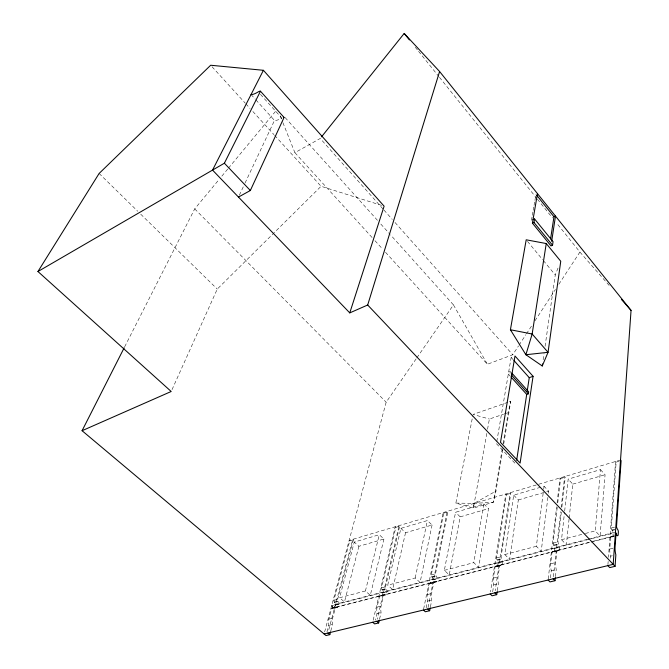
<?xml version="1.0" encoding="UTF-8"?>
<svg xmlns="http://www.w3.org/2000/svg" width="669" height="669" viewBox="0 0 669 669"><rect width="100%" height="100%" fill="white"/><g stroke="black" fill="none" stroke-linecap="round" stroke-linejoin="round"><path stroke-width="0.5" stroke-dasharray="3.35 2.51" d="M610.412 558.247L610.563 556.173A14.25 6.172 73.2 0 1 609.76 549.048L610.638 537.098A3.638 1.581 72.9 0 1 611.407 536.58L611.759 536.772A2.35 1.02 72.8 0 0 612.227 537.04L612.369 537.048A2.35 1.02 72.8 0 0 612.963 536.061L613.147 533.469A2.341 1.02 72.7 0 0 612.779 531.454L612.653 531.178A2.341 1.02 72.7 0 0 612.219 530.467L611.892 529.932A3.596 1.555 72.6 0 1 611.315 527.983L616.157 462.145L615.572 461.476L608.464 557.294M607.929 564.586L608.154 561.458M600.486 469.638L605.069 474.731L600.068 536.028L595.243 530.885L600.486 469.638L568.182 479.138L564.678 510.965M569.076 519.044L566.359 544.725L561.517 539.707L564.569 511.994M569.185 518.015L572.781 484.122L568.182 479.138M555.437 576.636L556.24 569.511A13.823 6.489 74 0 1 555.638 562.554L556.959 550.838A3.529 1.664 73.7 0 1 557.779 550.319L558.138 550.503A2.283 1.07 73.5 0 0 558.615 550.754L558.766 550.754A2.283 1.07 73.5 0 0 559.418 549.784L559.702 547.234A2.275 1.07 73.5 0 0 559.376 545.268L559.259 545.001A2.275 1.07 73.5 0 0 558.832 544.315L558.506 543.797A3.496 1.639 73.4 0 1 557.963 541.89L561.316 512.12M553.33 576.745L560.681 511.676M561.149 507.545L564.653 476.562L565.246 477.206L561.776 508.005M550.453 577.849L551.273 570.732A13.79 6.514 74.1 0 1 550.696 563.783L552.05 552.092A3.521 1.673 73.7 0 1 552.87 551.574L553.238 551.758A2.275 1.079 73.6 0 0 553.715 552L553.865 552.009A2.275 1.079 73.6 0 0 554.526 551.03L554.81 548.488A2.266 1.07 73.5 0 0 554.492 546.531L554.375 546.264A2.266 1.07 73.5 0 0 553.949 545.578L553.623 545.059A3.479 1.647 73.4 0 1 553.087 543.161L557.252 507.286M548.212 578.986L556.625 506.809M557.101 502.687L559.986 477.942L560.58 478.586L557.729 503.188M547.903 497.343L541.221 551.214L536.362 546.289L543.529 490.377M548.413 493.195L548.672 491.13L544.056 486.238L542.099 486.815M543.663 489.34L544.056 486.238M543.144 359.771L544.031 353.558M545.068 346.316L555.262 274.926L558.556 266.73M513.7 495.169L518.324 499.952L509.627 559.359L504.761 554.551L513.7 495.169L541.121 487.099M497.335 590.685L498.388 583.719A13.38 6.799 75 0 1 498.004 576.937L499.751 565.481A3.412 1.739 74.6 0 1 500.621 564.954L500.989 565.129A2.208 1.121 74.4 0 0 501.482 565.364L501.633 565.364A2.208 1.121 74.4 0 0 502.344 564.402L502.72 561.91A2.199 1.121 74.4 0 0 502.452 559.995L502.335 559.736A2.199 1.121 74.4 0 0 501.909 559.075L501.591 558.573A3.378 1.714 74.2 0 1 501.098 556.725L510.798 493.304L510.204 492.693L495.144 590.777M492.668 591.814L493.747 584.857A13.338 6.815 75.1 0 1 493.371 578.091L495.16 566.66A3.404 1.748 74.7 0 1 496.03 566.133L496.398 566.3A2.199 1.129 74.5 0 0 496.891 566.534L497.042 566.543A2.199 1.129 74.5 0 0 497.753 565.573L498.137 563.089A2.191 1.121 74.4 0 0 497.878 561.174L497.761 560.915A2.191 1.121 74.4 0 0 497.335 560.262L497.017 559.761A3.37 1.723 74.3 0 1 496.523 557.913L506.416 494.6L505.823 493.99L490.469 591.906M502.26 448.648L493.404 502.218L473.368 508.097L455.857 503.096L472.849 415.457M503.113 443.497L508.223 412.589L510.748 401.291L508.816 401.969M455.857 503.096L474.104 503.389L493.404 502.218L495.955 491.079L502.678 450.27M503.69 444.149L510.748 401.291M483.888 503.941L488.521 508.616L478.644 567.354L473.769 562.654L483.888 503.941L455.539 512.278L444.341 570.348L449.225 574.947L460.18 516.853L455.539 512.278M496.808 441.498L508.323 374.038L509.995 373.427L510.33 371.446L508.657 372.056L510.021 373.57M508.657 372.056L511.158 357.405L513.073 356.686M531.462 220.335L532.156 216.338M532.323 215.334L533.017 211.337M533.193 210.342L533.887 206.345M534.063 205.341L534.757 201.344M534.932 200.349L535.969 194.353M486.806 433.378L473.368 508.097L474.104 503.389L495.955 491.079M487.542 429.281L489.382 419.045L503.506 414.203M426.111 607.895L427.466 601.138A12.828 7.125 76.3 0 1 427.315 594.574L429.557 583.443L433.813 582.356A3.286 1.823 75.8 0 1 434.725 581.829L435.109 581.988A2.124 1.179 75.6 0 0 435.603 582.206L435.77 582.206A2.124 1.179 75.6 0 0 436.531 581.261L437.008 578.827A2.116 1.171 75.5 0 0 436.798 576.979L436.69 576.728A2.116 1.171 75.5 0 0 436.272 576.093L435.962 575.608A3.253 1.798 75.4 0 1 435.511 573.826L447.804 511.936L447.21 511.35L427.951 607.979M430.426 606.858L431.764 600.076A12.862 7.108 76.2 0 1 431.597 593.503L433.813 582.356M423.636 609.016L443.137 512.554L443.731 513.14L431.279 574.93A3.245 1.798 75.5 0 0 431.722 576.711L432.04 577.188A2.116 1.179 75.6 0 1 432.45 577.824L432.567 578.075A2.116 1.179 75.6 0 1 432.768 579.923L432.291 582.348A2.116 1.179 75.7 0 1 431.513 583.293L431.354 583.293A2.116 1.179 75.7 0 1 430.853 583.075L430.476 582.916A3.278 1.823 75.8 0 0 429.557 583.443M432.057 525.023L420.073 582.465L415.19 577.966L387.736 585.149L400.882 528.359L427.407 520.557L432.057 525.023L405.531 532.741L400.882 528.359M415.19 577.966L427.407 520.557M405.531 532.741L392.619 589.548L387.736 585.149M379.54 619.151L381.071 612.528A12.477 7.309 77.3 0 1 381.062 606.114L383.605 595.209A3.186 1.873 76.8 0 1 384.55 594.682L384.934 594.833A2.057 1.213 76.6 0 0 385.444 595.034L385.603 595.034A2.057 1.213 76.6 0 0 386.414 594.097L386.958 591.722A2.057 1.204 76.5 0 0 386.791 589.916L386.682 589.673A2.057 1.204 76.5 0 0 386.272 589.054L385.963 588.595A3.153 1.848 76.4 0 1 385.545 586.855L399.669 526.177L399.075 525.608L377.232 619.235M373.177 620.222L395.228 526.746L395.831 527.314L381.564 587.892A3.144 1.856 76.4 0 0 381.982 589.623L382.292 590.091A2.049 1.213 76.6 0 1 382.701 590.702L382.802 590.944A2.049 1.213 76.6 0 1 382.969 592.751L382.417 595.117A2.057 1.213 76.7 0 1 381.606 596.054L381.447 596.062A2.057 1.213 76.7 0 1 380.937 595.853L380.552 595.703A3.178 1.873 76.9 0 0 379.599 596.23L377.04 607.126A12.443 7.326 77.3 0 0 377.032 613.523L375.485 620.13M383.931 539.013L370.3 595.31L365.416 590.986L339.593 597.735L354.269 542.074L379.29 534.715L383.931 539.013L358.91 546.289L354.269 542.074M365.416 590.986L379.29 534.715M358.91 546.289L344.46 601.975L339.593 597.735M330.787 630.934L332.501 624.453A12.101 7.476 78.4 0 1 332.635 618.206L335.462 607.527A3.094 1.915 77.9 0 1 336.44 607L336.825 607.143A1.999 1.238 77.7 0 0 337.335 607.343L337.502 607.335A1.999 1.238 77.7 0 0 338.347 606.415L338.957 604.082A1.99 1.238 77.6 0 0 338.823 602.326L338.715 602.083A1.99 1.238 77.6 0 0 338.313 601.498L338.012 601.046A3.061 1.89 77.4 0 1 337.619 599.357L353.374 539.866L352.78 539.323L328.446 631.018M353.374 539.866L349.745 540.937L333.873 600.336A3.052 1.898 77.5 0 0 334.257 602.016L334.559 602.468A1.99 1.238 77.7 0 1 334.968 603.053L335.069 603.296A1.99 1.238 77.7 0 1 335.202 605.052L334.584 607.377A1.99 1.238 77.8 0 1 333.739 608.297L333.572 608.305A1.99 1.238 77.8 0 1 333.062 608.104L331.657 605.696L590.183 539.072M326.982 631.854L328.696 625.39A12.075 7.493 78.5 0 1 328.847 619.151L331.69 608.489A3.086 1.923 78 0 1 332.669 607.962L592.383 541.455M324.632 631.937L386.164 402.211L416.26 358.676M172.05 389.592L217.266 289.075L321.07 186.283L383.128 205.868M239.351 195.197L244.62 183.983M245.063 183.047L274.499 120.42A17.954 5.268 -42.2 0 0 281.783 118.045L260.316 94.204M124.668 346.826L194.712 208.887L219.206 179.334M385.528 252.288L487.392 364.254L512.755 354.746L518.45 346.04M519.019 345.171L525.842 334.734M526.411 333.864L532.106 325.159M534.949 320.811L555.446 289.476M558.858 284.258L579.914 252.054L556.399 222.802M416.854 357.823L453.448 304.888L390.596 234.944M221.849 176.139L227.811 168.948M228.472 168.145L276.138 110.636M282.887 122.619L294.895 152.674L320.225 138.466L383.245 209.263M507.846 402.303L473.05 414.437L489.382 419.045M504.451 413.885L508.223 412.589M620.531 460.013L349.151 540.401L349.745 540.937M395.831 527.314L399.669 526.177M443.731 513.14L447.804 511.936M506.416 494.6L510.798 493.304M560.58 478.586L565.246 477.206M616.157 462.145L619.134 461.267M460.18 516.853L488.521 508.616M518.324 499.952L545.737 491.983M546.715 491.698L548.672 491.13M572.781 484.122L605.069 474.731M444.341 570.348L473.769 562.654M504.761 554.551L536.362 546.289M561.517 539.707L584.33 533.745M585.325 533.486L595.243 530.885M333.873 600.336L337.619 599.357M381.564 587.892L385.545 586.855M431.279 574.93L435.511 573.826M496.523 557.913L501.098 556.725M553.087 543.161L557.963 541.89M611.315 527.983L614.778 527.08M334.257 602.016L338.012 601.046M381.982 589.623L385.963 588.595M431.722 576.711L435.962 575.608M497.017 559.761L501.591 558.573M553.623 545.059L558.506 543.797M611.892 529.932L614.493 529.254M334.559 602.468L338.313 601.498M382.292 590.091L386.272 589.054M432.04 577.188L436.272 576.093M497.335 560.262L501.909 559.075M553.949 545.578L558.832 544.315M612.219 530.467L614.819 529.798M587.173 539.356L331.782 605.244L333.062 608.104L615.973 535.693M588.168 539.097L613.724 532.507M591.187 538.813L615.421 532.566M335.202 605.052L338.957 604.082M382.969 592.751L386.958 591.722M432.768 579.923L437.008 578.827M498.137 563.089L502.72 561.91M554.81 548.488L559.702 547.234M332.451 607.996L338.347 606.415M380.343 595.728L386.414 594.097M430.267 582.942L436.531 581.261M495.829 566.15L502.344 564.402M552.678 551.591L559.418 549.784M611.223 536.597L613.841 535.928M593.395 541.196L615.622 535.501M331.69 608.489L335.462 607.527M379.599 596.23L383.605 595.209M495.16 566.66L499.751 565.481M552.05 552.092L556.959 550.838M610.638 537.098L614.134 536.212M333.898 608.263L337.661 607.301M381.765 596.02L385.762 595M431.672 583.259L435.92 582.172M497.192 566.501L501.783 565.33M554.007 551.975L558.908 550.721M328.847 619.151L332.635 618.206M377.04 607.126L381.062 606.114M427.315 594.574L431.597 593.503M493.371 578.091L498.004 576.937M550.696 563.783L555.638 562.554M609.76 549.048L615.037 547.727M328.696 625.39L332.501 624.453M377.032 613.523L381.071 612.528M427.466 601.138L431.764 600.076M493.747 584.857L498.388 583.719M551.273 570.732L556.24 569.511M610.563 556.173L612.327 555.738M99.121 173.463L137.764 211.279M140.733 214.189L217.266 289.075M194.712 208.887L386.164 402.211M496.44 443.689L516.042 464.361M212.073 66.783L245.122 103.018M245.824 103.787L250.047 108.42M252.857 111.497L273.956 134.628M274.658 135.397L321.07 186.283M294.895 152.674L372.181 237.612M374.991 240.706L382.718 249.203M251.059 94.521L255.19 99.096M255.884 99.857L274.499 120.42M508.323 374.038L510.363 376.296M285.145 117.585L378.027 220.954M380.82 224.065L389.893 234.167M511.158 357.405L513.248 359.738M383.939 210.041L392.251 219.373M395.019 222.493L512.755 354.746M579.914 252.054L609.911 286.282M527.515 241.4L542.71 259.756M543.37 260.559L555.262 274.926M415.298 47.265L417.916 50.518M418.568 51.329L438.814 76.525M439.466 77.336L536.806 198.417M537.458 199.237L552.477 217.927M453.448 304.888L487.392 364.254M280.177 115.829L282.502 121.649"/><path stroke-width="1" d="M607.845 565.623L609.727 567.605L615.07 566.325L615.856 554.869A14.292 6.138 73.1 0 1 615.037 547.727L615.873 535.76A3.646 1.572 72.8 0 1 616.634 535.242L616.985 535.434A2.358 1.012 72.7 0 0 617.454 535.702L617.596 535.71A2.358 1.012 72.7 0 0 618.181 534.723L618.357 532.123A2.35 1.012 72.6 0 0 617.98 530.107L617.855 529.831A2.35 1.012 72.6 0 0 617.42 529.12L617.094 528.577A3.604 1.547 72.5 0 1 616.509 526.62L621.116 460.682L620.531 460.013M321.53 136.836L404.193 33.45L439.592 71.499L631.051 310.391L613.189 564.343L324.097 633.953M548.095 580.015L549.985 581.913L554.986 580.717L555.329 577.656M542.258 365.976L548.053 352.312L560.756 261.27L546.247 243.541L526.194 239.803L510.414 329.75L525.893 354.729L542.258 365.976L542.551 363.911M551.666 241.342L555.479 216.095L553.965 216.773L550.579 238.975M533.068 376.304L520.106 463.099L500.504 442.36L514.979 355.975L533.068 376.304L529.254 377.676L527.155 391.424M537.483 193.65L532.407 223.153L550.98 245.899L552.535 245.23L553.062 241.685L534.564 218.947L533.009 219.641M516.669 460.247L526.704 394.392L511.041 377.048M490.143 593.972L492.05 595.786L496.724 594.666L497.184 591.68M526.704 394.392L528.376 393.815L528.677 391.825L511.693 372.959M546.247 243.541L532.156 334.007L525.893 354.729L548.053 352.312L532.156 334.007L510.414 329.75M552.535 245.23L533.962 222.459L534.564 218.947M423.427 610.036L425.333 611.759L429.657 610.722L430.234 607.82M372.692 622.254L374.598 623.909L378.662 622.939L379.323 620.096M124.2 347.755L82.078 430.711L325.995 635.55L329.817 634.638L330.545 631.862M349.77 312.891L384.115 206.177L263.41 70.295L212.541 170.093L349.77 312.891L367.682 305.005L439.592 71.499M238.465 197.071L250.348 190.506L284.049 117.443L260.458 91.21A5.168 1.397 -42.5 0 0 258.234 91.896A18.188 4.85 -42.3 0 1 251.059 94.521M82.078 430.711L171.197 391.49L37.949 271.522L224.383 163.211L260.458 91.21M37.949 271.522L99.121 173.463L210.668 65.244L263.41 70.295M532.407 223.153L533.962 222.459M327.91 633.033L329.817 634.638M376.756 621.275L378.662 622.939M427.75 608.991L429.657 610.722M494.826 592.843L496.724 594.666M553.096 578.81L554.986 580.717M224.383 163.211L250.348 190.506M367.682 305.005L615.07 566.325M511.359 374.933L528.376 393.815M513.943 360.524L529.254 377.676M621.501 299.503L631.051 310.391M404.193 33.45L409.42 39.948M536.613 195.156L553.965 216.773M615.463 532.056L616.985 535.434M615.421 532.566L616.634 535.242M283.347 117.393A5.101 1.522 -42.4 0 1 284.049 117.443"/></g></svg>
